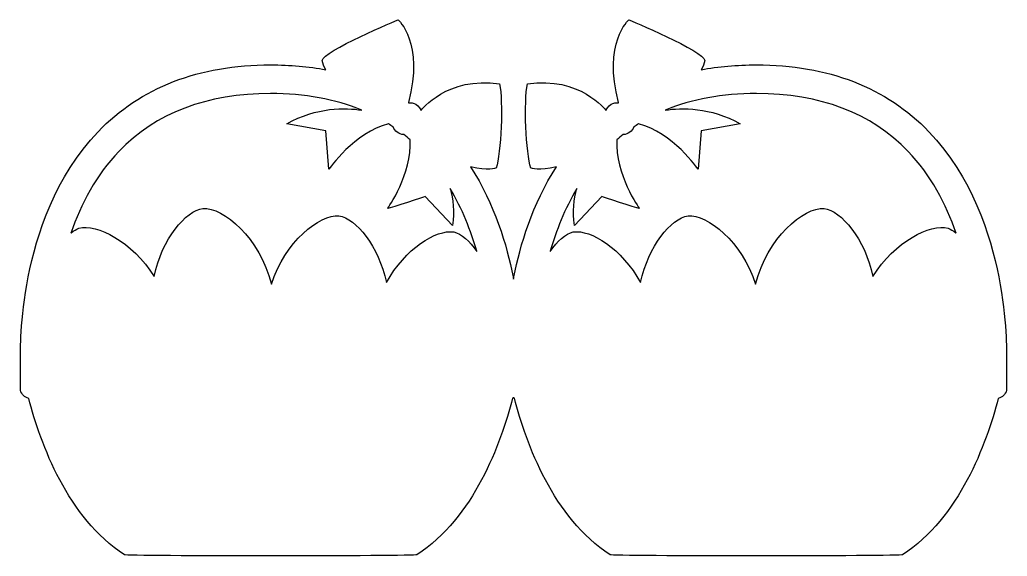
# Model space of a CAD drawing. Header units: centimetres. Extents: x -9.9 to 10, y -12.7 to 12.9.
# Drawn here: x -9.4 to 9.4, y 2.73 to 12.92 of the extents above; entities that cross this region are included whole.
import ezdxf

# ---------------------------------------------------------------- set-up
doc = ezdxf.new("R2010")
doc.units = ezdxf.units.CM
doc.header["$MEASUREMENT"] = 0
doc.layers.add('Layer 1', color=7, linetype='Continuous')

msp = doc.modelspace()

# ---------------------------------------------------------------- linework, layer by layer
at = {"layer": 'Layer 1', "color": 40}
for points, knots in [([(-9.22412, 5.72751), (-8.99761, 4.84809), (-8.48432, 3.46003), (-7.40556, 2.75267), (-7.40556, 2.75267), (-7.37847, 2.7256), (-1.86497, 2.7256), (-1.83783, 2.75267), (-1.83783, 2.75267), (-0.75695, 3.46138), (-0.24377, 4.85346), (-0.01795, 5.73262), (-0.01795, 5.73262), (-0.01181, 5.73434), (-0.00594, 5.73664), (0.00002, 5.73878), (0.00002, 5.73878), (0.00595, 5.73664), (0.01179, 5.73433), (0.01796, 5.73262), (0.01796, 5.73262), (0.24378, 4.85346), (0.75699, 3.46138), (1.83784, 2.75267), (1.83784, 2.75267), (1.86496, 2.7256), (7.37845, 2.7256), (7.40557, 2.75267), (7.40557, 2.75267), (8.48433, 3.46001), (8.99765, 4.84806), (9.22413, 5.72751), (9.22413, 5.72751), (9.30353, 5.74381), (9.35806, 5.80233), (9.3842, 5.87943), (9.3842, 5.87943), (9.3842, 5.87943), (9.38422, 6.52013), (9.38422, 6.52013), (9.38422, 6.52013), (9.38422, 6.52013), (9.37998, 6.52013), (9.37998, 6.52013), (9.37998, 6.52013), (9.38236, 6.59559), (9.39617, 7.22225), (9.23541, 8.03722), (9.23541, 8.03722), (9.07949, 8.82753), (8.72204, 9.94791), (7.9045, 10.79746), (7.9045, 10.79746), (7.09345, 11.64026), (5.989, 12.06759), (4.62168, 12.06759), (4.62168, 12.06759), (4.25147, 12.06759), (3.90069, 12.036), (3.56962, 11.97356), (3.56962, 11.97356), (3.60603, 12.03452), (3.63077, 12.094), (3.63944, 12.15043), (3.63944, 12.15043), (3.63945, 12.32339), (2.19578, 12.9249), (2.19578, 12.9249), (2.19578, 12.9249), (2.19578, 12.9249), (1.69328, 12.48223), (1.99925, 11.34978), (1.99925, 11.34978), (1.99772, 11.34875), (1.99621, 11.34766), (1.99467, 11.34666), (1.99467, 11.34666), (1.96599, 11.34999), (1.82692, 11.35772), (1.75961, 11.20302), (1.75961, 11.20302), (1.75961, 11.20302), (1.26336, 11.8572), (0.26334, 11.70681), (0.26334, 11.70681), (0.19563, 11.38349), (0.23326, 10.37596), (0.33102, 10.10526), (0.33102, 10.10526), (0.33102, 10.10526), (0.33147, 10.10539), (0.33147, 10.10539), (0.33147, 10.10539), (0.33983, 10.10518), (0.4817, 10.03985), (0.816, 10.13113), (0.816, 10.13113), (0.35806, 9.41728), (0.12565, 8.63338), (0.00804, 8.03722), (0.00804, 8.03722), (0.00529, 8.02314), (0.00267, 8.00923), (0, 7.99526), (0, 7.99526), (-0.0027, 8.00923), (-0.00529, 8.02315), (-0.00807, 8.03722), (-0.00807, 8.03722), (-0.12568, 8.63335), (-0.35809, 9.41729), (-0.81603, 10.13113), (-0.81603, 10.13113), (-0.4817, 10.03985), (-0.33986, 10.10517), (-0.3315, 10.10539), (-0.3315, 10.10539), (-0.3315, 10.10539), (-0.33105, 10.10526), (-0.33105, 10.10526), (-0.33105, 10.10526), (-0.23331, 10.37596), (-0.19569, 11.38349), (-0.26337, 11.70681), (-0.26337, 11.70681), (-1.26339, 11.8572), (-1.75964, 11.20302), (-1.75964, 11.20302), (-1.75964, 11.20302), (-1.82695, 11.35772), (-1.96602, 11.35), (-1.9947, 11.34666), (-1.9947, 11.34666), (-1.99623, 11.34769), (-1.99774, 11.34878), (-1.99928, 11.34978), (-1.99928, 11.34978), (-1.69325, 12.48222), (-2.19575, 12.9249), (-2.19575, 12.9249), (-2.19575, 12.9249), (-2.19575, 12.9249), (-3.6394, 12.3234), (-3.6394, 12.15044), (-3.6394, 12.15044), (-3.63072, 12.09403), (-3.60598, 12.03455), (-3.56958, 11.97357), (-3.56958, 11.97357), (-3.90065, 12.03599), (-4.25144, 12.0676), (-4.62164, 12.0676), (-4.62164, 12.0676), (-5.98895, 12.0676), (-7.0934, 11.6403), (-7.90446, 10.79747), (-7.90446, 10.79747), (-8.72199, 9.94794), (-9.07947, 8.82756), (-9.23539, 8.03725), (-9.23539, 8.03725), (-9.39615, 7.22228), (-9.38234, 6.59559), (-9.37996, 6.52016), (-9.37996, 6.52016), (-9.37996, 6.52016), (-9.38419, 6.52015), (-9.38419, 6.52015), (-9.38419, 6.52015), (-9.38419, 6.52015), (-9.38419, 5.87946), (-9.38419, 5.87946), (-9.38419, 5.87946), (-9.35802, 5.80234), (-9.30352, 5.74381), (-9.22412, 5.72751)], [0, 0, 0, 0, 0.02222222, 0.02222222, 0.02222222, 0.02222222, 0.04444444, 0.04444444, 0.04444444, 0.04444444, 0.06666667, 0.06666667, 0.06666667, 0.06666667, 0.08888889, 0.08888889, 0.08888889, 0.08888889, 0.11111111, 0.11111111, 0.11111111, 0.11111111, 0.13333333, 0.13333333, 0.13333333, 0.13333333, 0.15555556, 0.15555556, 0.15555556, 0.15555556, 0.17777778, 0.17777778, 0.17777778, 0.17777778, 0.2, 0.2, 0.2, 0.2, 0.22222222, 0.22222222, 0.22222222, 0.22222222, 0.24444444, 0.24444444, 0.24444444, 0.24444444, 0.26666667, 0.26666667, 0.26666667, 0.26666667, 0.28888889, 0.28888889, 0.28888889, 0.28888889, 0.31111111, 0.31111111, 0.31111111, 0.31111111, 0.33333333, 0.33333333, 0.33333333, 0.33333333, 0.35555556, 0.35555556, 0.35555556, 0.35555556, 0.37777778, 0.37777778, 0.37777778, 0.37777778, 0.4, 0.4, 0.4, 0.4, 0.42222222, 0.42222222, 0.42222222, 0.42222222, 0.44444444, 0.44444444, 0.44444444, 0.44444444, 0.46666667, 0.46666667, 0.46666667, 0.46666667, 0.48888889, 0.48888889, 0.48888889, 0.48888889, 0.51111111, 0.51111111, 0.51111111, 0.51111111, 0.53333333, 0.53333333, 0.53333333, 0.53333333, 0.55555556, 0.55555556, 0.55555556, 0.55555556, 0.57777778, 0.57777778, 0.57777778, 0.57777778, 0.6, 0.6, 0.6, 0.6, 0.62222222, 0.62222222, 0.62222222, 0.62222222, 0.64444444, 0.64444444, 0.64444444, 0.64444444, 0.66666667, 0.66666667, 0.66666667, 0.66666667, 0.68888889, 0.68888889, 0.68888889, 0.68888889, 0.71111111, 0.71111111, 0.71111111, 0.71111111, 0.73333333, 0.73333333, 0.73333333, 0.73333333, 0.75555556, 0.75555556, 0.75555556, 0.75555556, 0.77777778, 0.77777778, 0.77777778, 0.77777778, 0.8, 0.8, 0.8, 0.8, 0.82222222, 0.82222222, 0.82222222, 0.82222222, 0.84444444, 0.84444444, 0.84444444, 0.84444444, 0.86666667, 0.86666667, 0.86666667, 0.86666667, 0.88888889, 0.88888889, 0.88888889, 0.88888889, 0.91111111, 0.91111111, 0.91111111, 0.91111111, 0.93333333, 0.93333333, 0.93333333, 0.93333333, 0.95555556, 0.95555556, 0.95555556, 0.95555556, 1, 1, 1, 1]), ([(-7.51073, 10.42138), (-6.80641, 11.15242), (-5.83441, 11.52311), (-4.62172, 11.52311), (-4.62172, 11.52311), (-3.97323, 11.52311), (-3.39366, 11.41701), (-2.88698, 11.20662), (-2.88698, 11.20662), (-3.19927, 11.25565), (-3.74233, 11.2684), (-4.31618, 10.94743), (-4.31618, 10.94743), (-4.31618, 10.94743), (-3.57177, 10.8121), (-3.57177, 10.8121), (-3.57177, 10.8121), (-3.57177, 10.8121), (-3.5116, 10.08241), (-3.5116, 10.08241), (-3.5116, 10.08241), (-3.5116, 10.08241), (-3.02524, 10.79088), (-2.37992, 10.94612), (-2.37992, 10.94612), (-2.3497, 10.92728), (-2.31991, 10.90794), (-2.29041, 10.8882), (-2.29041, 10.8882), (-2.26199, 10.80562), (-2.18045, 10.74826), (-2.08819, 10.74212), (-2.08819, 10.74212), (-2.04647, 10.70952), (-2.00561, 10.67568), (-1.96534, 10.64105), (-1.96534, 10.64105), (-1.92655, 9.99634), (-2.39447, 9.33835), (-2.39447, 9.33835), (-2.39447, 9.33835), (-2.33753, 9.33835), (-1.68319, 9.56393), (-1.68319, 9.56393), (-1.68319, 9.56393), (-1.68319, 9.56393), (-1.1581, 9.01505), (-1.1581, 9.01505), (-1.1581, 9.01505), (-1.12513, 9.28085), (-1.1499, 9.5153), (-1.20287, 9.71593), (-1.20287, 9.71593), (-0.97602, 9.33051), (-0.81261, 8.91633), (-0.69508, 8.51649), (-0.69508, 8.51649), (-0.83459, 8.72006), (-0.99438, 8.85547), (-1.13826, 8.88998), (-1.13826, 8.88998), (-1.46529, 8.94578), (-2.06475, 8.56925), (-2.41911, 7.92753), (-2.41911, 7.92753), (-2.5631, 8.6251), (-3.00069, 9.14922), (-3.32152, 9.19846), (-3.32152, 9.19846), (-3.68903, 9.23005), (-4.34797, 8.70139), (-4.60806, 7.89988), (-4.60806, 7.89988), (-4.8252, 8.77218), (-5.52339, 9.3666), (-5.90957, 9.33895), (-5.90957, 9.33895), (-6.23636, 9.29355), (-6.69073, 8.75951), (-6.83738, 8.04691), (-6.83738, 8.04691), (-7.25328, 8.70726), (-7.9358, 9.05553), (-8.27095, 8.96173), (-8.27095, 8.96173), (-8.31871, 8.94485), (-8.36713, 8.91561), (-8.41488, 8.87638), (-8.41488, 8.87638), (-8.41864, 8.87331), (-8.42231, 8.86979), (-8.42605, 8.86659), (-8.42605, 8.86659), (-8.22923, 9.42221), (-7.93893, 9.97688), (-7.51073, 10.42138)], [0, 0, 0, 0, 0.04, 0.04, 0.04, 0.04, 0.08, 0.08, 0.08, 0.08, 0.12, 0.12, 0.12, 0.12, 0.16, 0.16, 0.16, 0.16, 0.2, 0.2, 0.2, 0.2, 0.24, 0.24, 0.24, 0.24, 0.28, 0.28, 0.28, 0.28, 0.32, 0.32, 0.32, 0.32, 0.36, 0.36, 0.36, 0.36, 0.4, 0.4, 0.4, 0.4, 0.44, 0.44, 0.44, 0.44, 0.48, 0.48, 0.48, 0.48, 0.52, 0.52, 0.52, 0.52, 0.56, 0.56, 0.56, 0.56, 0.6, 0.6, 0.6, 0.6, 0.64, 0.64, 0.64, 0.64, 0.68, 0.68, 0.68, 0.68, 0.72, 0.72, 0.72, 0.72, 0.76, 0.76, 0.76, 0.76, 0.8, 0.8, 0.8, 0.8, 0.84, 0.84, 0.84, 0.84, 0.88, 0.88, 0.88, 0.88, 0.92, 0.92, 0.92, 0.92, 1, 1, 1, 1]), ([(1.2029, 9.7159), (1.14993, 9.51527), (1.12517, 9.28082), (1.15813, 9.01502), (1.15813, 9.01502), (1.15813, 9.01502), (1.68322, 9.5639), (1.68322, 9.5639), (1.68322, 9.5639), (1.68322, 9.5639), (2.33756, 9.33832), (2.3945, 9.33832), (2.3945, 9.33832), (2.3945, 9.33832), (1.92658, 9.99631), (1.96537, 10.64102), (1.96537, 10.64102), (2.00561, 10.67565), (2.04646, 10.70947), (2.08822, 10.74209), (2.08822, 10.74209), (2.18045, 10.74823), (2.262, 10.80562), (2.29044, 10.88817), (2.29044, 10.88817), (2.31994, 10.90791), (2.34973, 10.92725), (2.37995, 10.94609), (2.37995, 10.94609), (3.0253, 10.79086), (3.51163, 10.08238), (3.51163, 10.08238), (3.51163, 10.08238), (3.51163, 10.08238), (3.5718, 10.81207), (3.5718, 10.81207), (3.5718, 10.81207), (3.5718, 10.81207), (4.31621, 10.9474), (4.31621, 10.9474), (4.31621, 10.9474), (3.74238, 11.26837), (3.1993, 11.25559), (2.88701, 11.20659), (2.88701, 11.20659), (3.39369, 11.41699), (3.97328, 11.52308), (4.62175, 11.52308), (4.62175, 11.52308), (5.83444, 11.52308), (6.80644, 11.1524), (7.51076, 10.42135), (7.51076, 10.42135), (7.93896, 9.97685), (8.22926, 9.42218), (8.42611, 8.86658), (8.42611, 8.86658), (8.42238, 8.86978), (8.4187, 8.87327), (8.41494, 8.87637), (8.41494, 8.87637), (8.36716, 8.91561), (8.31874, 8.94484), (8.27101, 8.96172), (8.27101, 8.96172), (7.93586, 9.05549), (7.25334, 8.70722), (6.83744, 8.0469), (6.83744, 8.0469), (6.69078, 8.7595), (6.23639, 9.29354), (5.90963, 9.33894), (5.90963, 9.33894), (5.52342, 9.36659), (4.82526, 8.77218), (4.60812, 7.89987), (4.60812, 7.89987), (4.34803, 8.70135), (3.68909, 9.23004), (3.32158, 9.19845), (3.32158, 9.19845), (3.00075, 9.14924), (2.56315, 8.6251), (2.41919, 7.92752), (2.41919, 7.92752), (2.06478, 8.56924), (1.46534, 8.94577), (1.13832, 8.88997), (1.13832, 8.88997), (0.99444, 8.85544), (0.83466, 8.72005), (0.69514, 8.51648), (0.69514, 8.51648), (0.81264, 8.9163), (0.97605, 9.33048), (1.2029, 9.7159)], [0, 0, 0, 0, 0.04, 0.04, 0.04, 0.04, 0.08, 0.08, 0.08, 0.08, 0.12, 0.12, 0.12, 0.12, 0.16, 0.16, 0.16, 0.16, 0.2, 0.2, 0.2, 0.2, 0.24, 0.24, 0.24, 0.24, 0.28, 0.28, 0.28, 0.28, 0.32, 0.32, 0.32, 0.32, 0.36, 0.36, 0.36, 0.36, 0.4, 0.4, 0.4, 0.4, 0.44, 0.44, 0.44, 0.44, 0.48, 0.48, 0.48, 0.48, 0.52, 0.52, 0.52, 0.52, 0.56, 0.56, 0.56, 0.56, 0.6, 0.6, 0.6, 0.6, 0.64, 0.64, 0.64, 0.64, 0.68, 0.68, 0.68, 0.68, 0.72, 0.72, 0.72, 0.72, 0.76, 0.76, 0.76, 0.76, 0.8, 0.8, 0.8, 0.8, 0.84, 0.84, 0.84, 0.84, 0.88, 0.88, 0.88, 0.88, 0.92, 0.92, 0.92, 0.92, 1, 1, 1, 1])]:
    msp.add_open_spline(points, degree=3, knots=knots, dxfattribs=at)

doc.saveas('drawing.dxf')
